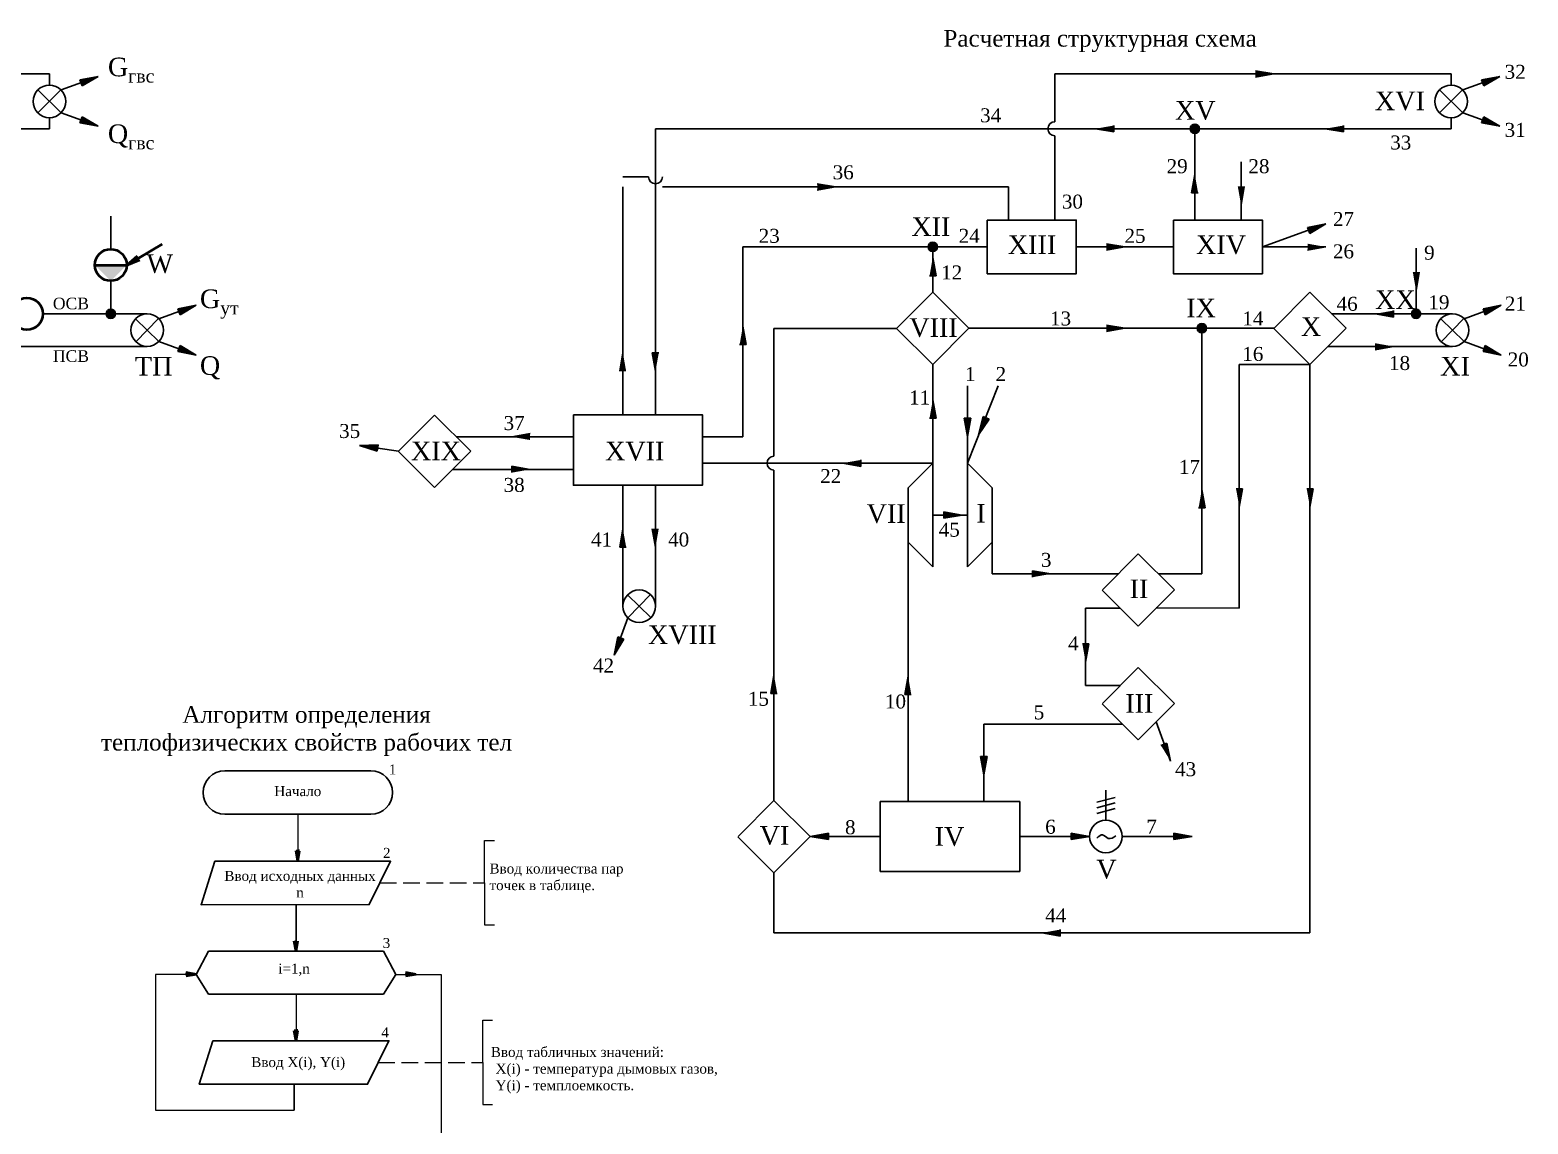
# Model space of a CAD drawing. Extents: x 1596 to 4332, y -1814 to 594.
# Drawn here: x 2576.4 to 3026.7, y 248.2 to 576.9 of the extents above; entities that cross this region are included whole.
import ezdxf

# ---------------------------------------------------------------- set-up
doc = ezdxf.new("R2010")
doc.units = 0
doc.header["$MEASUREMENT"] = 0
doc.linetypes.add('DASHED', pattern=[7, 5, -2, 0])
for name, color, linetype, lineweight in [('1 Схема структурная', 240, 'Continuous', 50), ('block', 7, 'Continuous', 50), ('линии', 7, 'Continuous', 30), ('Оборудование', 7, 'Continuous', 30), ('Позиции', 7, 'Continuous', 25)]:
    doc.layers.add(name, color=color, linetype=linetype, lineweight=lineweight)
doc.styles.add('ГОСТ 2.304', font='isocpeur.ttf', dxfattribs={"height": 5})
doc.styles.add('МОЙСКИЙ', font='timesi.ttf')

msp = doc.modelspace()

# ---------------------------------------------------------------- hatches: boundary and pattern name
at = {"layer": '1 Схема структурная'}
h = msp.add_hatch(color=0, dxfattribs=at)
h.dxf.hatch_style = 1
h.paths.add_polyline_path([(2600.65, 501.52), (2605.45, 506.31), (2595.86, 506.31)])
at = {"layer": 'block'}
h = msp.add_hatch(color=7, dxfattribs=at)
h.dxf.hatch_style = 1
h.paths.add_polyline_path([(2656.35, 330.26), (2656.89, 330.26), (2657.44, 330.26), (2656.89, 327.15)])
h = msp.add_hatch(color=7, dxfattribs=at)
h.dxf.hatch_style = 1
h.paths.add_polyline_path([(2655.81, 303.19), (2656.35, 303.19), (2656.9, 303.19), (2656.35, 300.08)])
h = msp.add_hatch(color=7, dxfattribs=at)
h.dxf.hatch_style = 1
h.paths.add_polyline_path([(2655.81, 303.19), (2656.35, 303.19), (2656.9, 303.19), (2656.35, 300.08)])
h = msp.add_hatch(color=7, dxfattribs=at)
h.dxf.hatch_style = 1
h.paths.add_polyline_path([(2623.24, 293.66), (2623.24, 293.12), (2623.24, 292.57), (2626.34, 293.12)])
h = msp.add_hatch(color=7, dxfattribs=at)
h.dxf.hatch_style = 1
h.paths.add_polyline_path([(2689.24, 293.66), (2689.24, 293.12), (2689.24, 292.57), (2692.35, 293.12)])
h = msp.add_hatch(color=7, dxfattribs=at)
h.dxf.hatch_style = 1
h.paths.add_polyline_path([(2655.81, 276.3), (2656.35, 276.3), (2656.9, 276.3), (2656.35, 273.19)])
at = {"layer": 'линии'}
h = msp.add_hatch(color=256, dxfattribs=at)
h.dxf.hatch_style = 1
h.paths.add_polyline_path([(2596.88, 562.99), (2591.38, 561.94), (2592.08, 560.12)])
h = msp.add_hatch(color=256, dxfattribs=at)
h.dxf.hatch_style = 1
h.paths.add_polyline_path([(2944.79, 564.7), (2944.79, 562.75), (2950.3, 563.73)])
h = msp.add_hatch(color=256, dxfattribs=at)
h.dxf.hatch_style = 1
h.paths.add_polyline_path([(3018.29, 562.99), (3012.79, 561.94), (3013.48, 560.12)])
h = msp.add_hatch(color=256, dxfattribs=at)
h.dxf.hatch_style = 1
h.paths.add_polyline_path([(2592.08, 550.86), (2591.38, 549.04), (2596.88, 547.99)])
h = msp.add_hatch(color=256, dxfattribs=at)
h.dxf.hatch_style = 1
h.paths.add_polyline_path([(3013.48, 550.86), (3012.79, 549.04), (3018.29, 547.99)])
h = msp.add_hatch(color=256, dxfattribs=at)
h.dxf.hatch_style = 1
h.paths.add_polyline_path([(2896.7, 547.26), (2902.22, 546.29), (2902.22, 548.23)])
h = msp.add_hatch(color=256, dxfattribs=at)
h.dxf.hatch_style = 1
h.paths.add_polyline_path([(2925.17, 547.26, 1), (2927.97, 547.26, 1)])
h = msp.add_hatch(color=256, dxfattribs=at)
h.dxf.hatch_style = 1
h.paths.add_polyline_path([(2965.79, 547.26), (2971.3, 546.29), (2971.3, 548.23)])
h = msp.add_hatch(color=256, dxfattribs=at)
h.dxf.hatch_style = 1
h.paths.add_polyline_path([(2926.57, 533.52), (2925.6, 528.01), (2927.54, 528.01)])
h = msp.add_hatch(color=256, dxfattribs=at)
h.dxf.hatch_style = 1
h.paths.add_polyline_path([(2813.04, 530.75), (2813.04, 528.81), (2818.56, 529.78)])
h = msp.add_hatch(color=256, dxfattribs=at)
h.dxf.hatch_style = 1
h.paths.add_polyline_path([(2940.45, 524.44), (2941.43, 529.95), (2939.48, 529.95)])
h = msp.add_hatch(color=256, dxfattribs=at)
h.dxf.hatch_style = 1
h.paths.add_polyline_path([(2965.96, 518.69), (2960.46, 517.63), (2961.15, 515.82)])
h = msp.add_hatch(color=256, dxfattribs=at)
h.dxf.hatch_style = 1
h.paths.add_polyline_path([(2846.38, 511.75, 1), (2849.18, 511.75, 1)])
h = msp.add_hatch(color=256, dxfattribs=at)
h.dxf.hatch_style = 1
h.paths.add_polyline_path([(2900, 512.72), (2900, 510.77), (2905.52, 511.75)])
h = msp.add_hatch(color=256, dxfattribs=at)
h.dxf.hatch_style = 1
h.paths.add_polyline_path([(2965.96, 511.75), (2960.44, 510.77), (2960.44, 512.72)])
h = msp.add_hatch(color=256, dxfattribs=at)
h.dxf.hatch_style = 1
h.paths.add_polyline_path([(2847.78, 508.56), (2848.76, 503.04), (2846.81, 503.04)])
h = msp.add_hatch(color=256, dxfattribs=at)
h.dxf.hatch_style = 1
h.paths.add_polyline_path([(2847.78, 508.56), (2848.76, 503.04), (2846.81, 503.04)])
h = msp.add_hatch(color=256, dxfattribs=at)
h.dxf.hatch_style = 1
h.paths.add_polyline_path([(2993.07, 498.66), (2994.05, 504.17), (2992.1, 504.17)])
h = msp.add_hatch(color=256, dxfattribs=at)
h.dxf.hatch_style = 1
h.paths.add_polyline_path([(2599.25, 491.64, 1), (2602.05, 491.64, 1)])
h = msp.add_hatch(color=256, dxfattribs=at)
h.dxf.hatch_style = 1
h.paths.add_polyline_path([(2626.29, 494.24), (2620.79, 493.19), (2621.48, 491.37)])
h = msp.add_hatch(color=256, dxfattribs=at)
h.dxf.hatch_style = 1
h.paths.add_polyline_path([(2980.75, 491.64), (2986.27, 490.67), (2986.27, 492.61)])
h = msp.add_hatch(color=256, dxfattribs=at)
h.dxf.hatch_style = 1
h.paths.add_polyline_path([(2991.67, 491.64, 1), (2994.47, 491.64, 1)])
h = msp.add_hatch(color=256, dxfattribs=at)
h.dxf.hatch_style = 1
h.paths.add_polyline_path([(3018.71, 494.24), (3013.21, 493.19), (3013.9, 491.37)])
h = msp.add_hatch(color=256, dxfattribs=at)
h.dxf.hatch_style = 1
h.paths.add_polyline_path([(2790.7, 487.94), (2791.67, 482.43), (2789.72, 482.43)])
h = msp.add_hatch(color=256, dxfattribs=at)
h.dxf.hatch_style = 1
h.paths.add_polyline_path([(2790.7, 487.94), (2791.67, 482.43), (2789.72, 482.43)])
h = msp.add_hatch(color=256, dxfattribs=at)
h.dxf.hatch_style = 1
h.paths.add_polyline_path([(2900, 488.27), (2900, 486.32), (2905.52, 487.3)])
h = msp.add_hatch(color=256, dxfattribs=at)
h.dxf.hatch_style = 1
h.paths.add_polyline_path([(2927.3, 487.3, 1), (2930.1, 487.3, 1)])
h = msp.add_hatch(color=256, dxfattribs=at)
h.dxf.hatch_style = 1
h.paths.add_polyline_path([(2621.48, 482.11), (2620.79, 480.29), (2626.29, 479.24)])
h = msp.add_hatch(color=256, dxfattribs=at)
h.dxf.hatch_style = 1
h.paths.add_polyline_path([(2986.27, 481.84), (2980.75, 480.87), (2980.75, 482.81)])
h = msp.add_hatch(color=256, dxfattribs=at)
h.dxf.hatch_style = 1
h.paths.add_polyline_path([(3013.9, 482.11), (3013.21, 480.29), (3018.71, 479.24)])
h = msp.add_hatch(color=256, dxfattribs=at)
h.dxf.hatch_style = 1
h.paths.add_polyline_path([(2754.63, 479.9), (2753.66, 474.39), (2755.6, 474.39)])
h = msp.add_hatch(color=256, dxfattribs=at)
h.dxf.hatch_style = 1
h.paths.add_polyline_path([(2764.43, 474.39), (2763.46, 479.9), (2765.4, 479.9)])
h = msp.add_hatch(color=256, dxfattribs=at)
h.dxf.hatch_style = 1
h.paths.add_polyline_path([(2847.78, 465.76), (2848.76, 460.24), (2846.81, 460.24)])
h = msp.add_hatch(color=256, dxfattribs=at)
h.dxf.hatch_style = 1
h.paths.add_polyline_path([(2847.78, 465.76), (2848.76, 460.24), (2846.81, 460.24)])
h = msp.add_hatch(color=256, dxfattribs=at)
h.dxf.hatch_style = 1
h.paths.add_polyline_path([(2858.23, 454.73), (2859.2, 460.24), (2857.26, 460.24)])
h = msp.add_hatch(color=256, dxfattribs=at)
h.dxf.hatch_style = 1
h.paths.add_polyline_path([(2858.23, 454.73), (2859.2, 460.24), (2857.26, 460.24)])
h = msp.add_hatch(color=256, dxfattribs=at)
h.dxf.hatch_style = 1
h.paths.add_polyline_path([(2861.56, 455.31), (2864.7, 459.95), (2862.93, 460.74)])
h = msp.add_hatch(color=256, dxfattribs=at)
h.dxf.hatch_style = 1
h.paths.add_polyline_path([(2861.56, 455.31), (2864.7, 459.95), (2862.93, 460.74)])
h = msp.add_hatch(color=256, dxfattribs=at)
h.dxf.hatch_style = 1
h.paths.add_polyline_path([(2721.2, 454.68), (2726.72, 455.65), (2726.72, 453.71)])
h = msp.add_hatch(color=256, dxfattribs=at)
h.dxf.hatch_style = 1
h.paths.add_polyline_path([(2675.44, 452.04), (2680.78, 450.37), (2681.03, 452.3)])
h = msp.add_hatch(color=256, dxfattribs=at)
h.dxf.hatch_style = 1
h.paths.add_polyline_path([(2820.62, 446.76), (2826.14, 445.79), (2826.14, 447.73)])
h = msp.add_hatch(color=256, dxfattribs=at)
h.dxf.hatch_style = 1
h.paths.add_polyline_path([(2726.72, 444.88), (2721.2, 445.85), (2721.2, 443.91)])
h = msp.add_hatch(color=256, dxfattribs=at)
h.dxf.hatch_style = 1
h.paths.add_polyline_path([(2928.67, 438.83), (2929.64, 433.31), (2927.69, 433.31)])
h = msp.add_hatch(color=256, dxfattribs=at)
h.dxf.hatch_style = 1
h.paths.add_polyline_path([(2939.94, 433.52), (2940.91, 439.04), (2938.97, 439.04)])
h = msp.add_hatch(color=256, dxfattribs=at)
h.dxf.hatch_style = 1
h.paths.add_polyline_path([(2961.18, 433.52), (2962.16, 439.04), (2960.21, 439.04)])
h = msp.add_hatch(color=256, dxfattribs=at)
h.dxf.hatch_style = 1
h.paths.add_polyline_path([(2851.12, 432.15), (2851.12, 430.2), (2856.63, 431.17)])
h = msp.add_hatch(color=256, dxfattribs=at)
h.dxf.hatch_style = 1
h.paths.add_polyline_path([(2754.63, 427.05), (2753.66, 421.54), (2755.6, 421.54)])
h = msp.add_hatch(color=256, dxfattribs=at)
h.dxf.hatch_style = 1
h.paths.add_polyline_path([(2764.43, 421.54), (2763.46, 427.05), (2765.4, 427.05)])
h = msp.add_hatch(color=256, dxfattribs=at)
h.dxf.hatch_style = 1
h.paths.add_polyline_path([(2883.31, 413.47), (2877.79, 414.44), (2877.79, 412.5)])
h = msp.add_hatch(color=256, dxfattribs=at)
h.dxf.hatch_style = 1
h.paths.add_polyline_path([(2754.9, 393.9), (2753.08, 394.59), (2752.03, 389.09)])
h = msp.add_hatch(color=256, dxfattribs=at)
h.dxf.hatch_style = 1
h.paths.add_polyline_path([(2893.74, 386.93), (2894.71, 392.44), (2892.76, 392.44)])
h = msp.add_hatch(color=256, dxfattribs=at)
h.dxf.hatch_style = 1
h.paths.add_polyline_path([(2800.05, 383.06), (2799.08, 377.55), (2801.02, 377.55)])
h = msp.add_hatch(color=256, dxfattribs=at)
h.dxf.hatch_style = 1
h.paths.add_polyline_path([(2840.36, 382.73), (2839.38, 377.22), (2841.33, 377.22)])
h = msp.add_hatch(color=256, dxfattribs=at)
h.dxf.hatch_style = 1
h.paths.add_polyline_path([(2919.3, 357.16), (2918.2, 362.65), (2916.38, 361.94)])
h = msp.add_hatch(color=256, dxfattribs=at)
h.dxf.hatch_style = 1
h.paths.add_polyline_path([(2863.12, 353.06), (2864.1, 358.57), (2862.15, 358.57)])
h = msp.add_hatch(color=256, dxfattribs=at)
h.dxf.hatch_style = 1
h.paths.add_polyline_path([(2810.92, 334.59), (2816.44, 333.62), (2816.44, 335.56)])
h = msp.add_hatch(color=256, dxfattribs=at)
h.dxf.hatch_style = 1
h.paths.add_polyline_path([(2889.41, 335.56), (2889.41, 333.62), (2894.92, 334.59)])
h = msp.add_hatch(color=256, dxfattribs=at)
h.dxf.hatch_style = 1
h.paths.add_polyline_path([(2920.21, 335.56), (2920.21, 333.62), (2925.72, 334.59)])
h = msp.add_hatch(color=256, dxfattribs=at)
h.dxf.hatch_style = 1
h.paths.add_polyline_path([(2880.62, 305.62), (2886.13, 304.65), (2886.13, 306.59)])

# ---------------------------------------------------------------- linework, layer by layer
for p, q in [((2656.89, 341.15), (2656.89, 327.15)), ((2713.02, 320.66), (2713.02, 333.34)), ((2713.02, 333.34), (2715.98, 333.34)), ((2713.02, 320.66), (2713.02, 307.98)), ((2656.35, 314.08), (2656.35, 302.48)), ((2656.35, 300.08), (2656.35, 314.08)), ((2656.35, 314.08), (2656.35, 302.48)), ((2713.02, 307.98), (2715.98, 307.98)), ((2626.34, 293.12), (2614.12, 293.12)), ((2614.12, 293.12), (2614.12, 252.36)), ((2622.27, 293.12), (2622.27, 293.12)), ((2686.36, 293.12), (2699.98, 293.12)), ((2699.98, 293.12), (2699.98, 240.87)), ((2656.35, 287.19), (2656.35, 273.02)), ((2656.35, 287.19), (2656.35, 273.19)), ((2712.48, 266.7), (2712.48, 279.38)), ((2712.48, 279.38), (2715.44, 279.38)), ((2712.48, 266.7), (2712.48, 254.02)), ((2655.81, 260.13), (2655.81, 252.36)), ((2655.81, 252.36), (2655.81, 260.13)), ((2655.81, 260.13), (2655.81, 252.36)), ((2614.12, 252.36), (2655.81, 252.36)), ((2712.48, 254.02), (2715.44, 254.02))]:
    msp.add_line(p, q)
at = {"linetype": 'DASHED'}
for p, q in [((2681.61, 320.66), (2713.02, 320.66)), ((2681.07, 266.7), (2712.48, 266.7))]:
    msp.add_line(p, q, dxfattribs=at)
at = {"layer": '1 Схема структурная', "color": 0}
for p, q in [((2605.45, 506.31), (2616.09, 512.57)), ((2605.45, 506.31), (2608.73, 509.03)), ((2595.86, 506.31), (2605.45, 506.31)), ((2605.45, 506.31), (2609.43, 507.82))]:
    msp.add_line(p, q, dxfattribs=at)
for centre in [(2600.65, 506.31), (2575.43, 491.64)]:
    msp.add_circle(centre, 4.79, dxfattribs=at)
at = {"layer": 'block', "color": 7}
for p, q in [((2656.89, 327.15), (2656.35, 330.26)), ((2656.35, 330.26), (2656.89, 330.26)), ((2656.89, 327.15), (2657.44, 330.26)), ((2657.44, 330.26), (2656.89, 330.26)), ((2656.35, 300.08), (2655.81, 303.19)), ((2656.35, 300.08), (2655.81, 303.19)), ((2656.35, 300.08), (2656.9, 303.19)), ((2656.35, 300.08), (2656.9, 303.19)), ((2626.34, 293.12), (2623.24, 293.66)), ((2626.34, 293.12), (2623.24, 292.57)), ((2692.35, 293.12), (2689.24, 293.66)), ((2692.35, 293.12), (2689.24, 292.57)), ((2656.35, 273.19), (2655.81, 276.3)), ((2655.81, 276.3), (2656.35, 276.3)), ((2656.35, 273.19), (2656.9, 276.3)), ((2656.9, 276.3), (2656.35, 276.3))]:
    msp.add_line(p, q, dxfattribs=at)
at = {"layer": 'линии'}
for p, q in [((2463.07, 563.73), (2582.2, 563.73)), ((2582.2, 560.39), (2582.2, 563.73)), ((2585.7, 558.92), (2596.88, 562.99)), ((2591.38, 561.94), (2596.88, 562.99)), ((2592.08, 560.12), (2596.88, 562.99)), ((2884.47, 549.36), (2884.47, 563.73)), ((2884.47, 563.73), (3003.61, 563.73)), ((2944.79, 564.7), (2950.3, 563.73)), ((2944.79, 562.75), (2950.3, 563.73)), ((3003.61, 560.39), (3003.61, 563.73)), ((3007.1, 558.92), (3018.29, 562.99)), ((3012.79, 561.94), (3018.29, 562.99)), ((3013.48, 560.12), (3018.29, 562.99)), ((2592.08, 560.12), (2591.38, 561.94)), ((3013.48, 560.12), (3012.79, 561.94)), ((2582.2, 547.26), (2582.2, 550.59)), ((2585.7, 552.06), (2596.88, 547.99)), ((2592.08, 550.86), (2591.38, 549.04)), ((2592.08, 550.86), (2596.88, 547.99)), ((3003.61, 547.26), (3003.61, 550.59)), ((3007.1, 552.06), (3018.29, 547.99)), ((3013.48, 550.86), (3012.79, 549.04)), ((3013.48, 550.86), (3018.29, 547.99)), ((2543.46, 547.26), (2582.2, 547.26)), ((2591.38, 549.04), (2596.88, 547.99)), ((2764.43, 461.33), (2764.43, 547.26)), ((2926.57, 547.26), (2764.43, 547.26)), ((2884.47, 545.16), (2884.47, 519.79)), ((2902.22, 546.29), (2896.7, 547.26)), ((2902.22, 548.23), (2902.22, 546.29)), ((2926.57, 547.26), (2926.57, 519.79)), ((2927.97, 547.26), (3003.61, 547.26)), ((2971.3, 546.29), (2965.79, 547.26)), ((2971.3, 548.23), (2971.3, 546.29)), ((3012.79, 549.04), (3018.29, 547.99)), ((2940.45, 537.31), (2940.45, 519.79)), ((2762.33, 532.82), (2754.63, 532.82)), ((2925.6, 528.01), (2926.57, 533.52)), ((2754.63, 461.33), (2754.63, 529.78)), ((2766.53, 529.78), (2870.58, 529.78)), ((2813.04, 530.75), (2818.56, 529.78)), ((2813.04, 528.81), (2818.56, 529.78)), ((2870.58, 529.78), (2870.58, 519.79)), ((2927.54, 528.01), (2925.6, 528.01)), ((2941.43, 529.95), (2940.45, 524.44)), ((2600.65, 511.11), (2600.65, 520.99)), ((2946.88, 511.75), (2965.96, 518.69)), ((2960.46, 517.63), (2965.96, 518.69)), ((2961.15, 515.82), (2965.96, 518.69)), ((2961.15, 515.82), (2960.46, 517.63)), ((2790.7, 454.68), (2790.7, 511.75)), ((2790.7, 511.75), (2864.15, 511.75)), ((2847.78, 511.75), (2847.78, 498.12)), ((2890.9, 511.75), (2920.14, 511.75)), ((2900, 512.72), (2905.52, 511.75)), ((2900, 510.77), (2905.52, 511.75)), ((2946.88, 511.75), (2965.96, 511.75)), ((2960.44, 510.77), (2965.96, 511.75)), ((2993.07, 491.64), (2993.07, 511.4)), ((2848.76, 503.04), (2847.78, 508.56)), ((2848.76, 503.04), (2847.78, 508.56)), ((2600.65, 491.64), (2600.65, 501.52)), ((2846.81, 503.04), (2848.76, 503.04)), ((2846.81, 503.04), (2848.76, 503.04)), ((2994.05, 504.17), (2993.07, 498.66)), ((2847.78, 498.12), (2858.66, 487.3)), ((2961.18, 498.12), (2972.06, 487.3)), ((2580.22, 491.64), (2611.61, 491.64)), ((2615.11, 490.17), (2626.29, 494.24)), ((2620.79, 493.19), (2626.29, 494.24)), ((2621.48, 491.37), (2620.79, 493.19)), ((2621.48, 491.37), (2626.29, 494.24)), ((2967.7, 491.64), (3004.03, 491.64)), ((2986.27, 490.67), (2980.75, 491.64)), ((2986.27, 492.61), (2986.27, 490.67)), ((3007.53, 490.17), (3018.71, 494.24)), ((3013.21, 493.19), (3018.71, 494.24)), ((3013.9, 491.37), (3013.21, 493.19)), ((3013.9, 491.37), (3018.71, 494.24)), ((2791.67, 482.43), (2790.7, 487.94)), ((2791.67, 482.43), (2790.7, 487.94)), ((2836.91, 487.21), (2800.05, 487.21)), ((2800.05, 448.86), (2800.05, 487.21)), ((2847.78, 476.38), (2836.91, 487.21)), ((2858.66, 487.3), (2847.78, 476.38)), ((2950.4, 487.3), (2858.66, 487.3)), ((2900, 488.27), (2905.52, 487.3)), ((2900, 486.32), (2905.52, 487.3)), ((2928.7, 413.47), (2928.7, 487.3)), ((2961.18, 476.38), (2950.31, 487.21)), ((2972.06, 487.3), (2961.18, 476.38)), ((2615.11, 483.31), (2626.29, 479.24)), ((2621.48, 482.11), (2620.79, 480.29)), ((2621.48, 482.11), (2626.29, 479.24)), ((2789.72, 482.43), (2791.67, 482.43)), ((2789.72, 482.43), (2791.67, 482.43)), ((3007.53, 483.31), (3018.71, 479.24)), ((3013.9, 482.11), (3013.21, 480.29)), ((3013.9, 482.11), (3018.71, 479.24)), ((2545.22, 481.84), (2611.61, 481.84)), ((2620.79, 480.29), (2626.29, 479.24)), ((2753.66, 474.39), (2754.63, 479.9)), ((2763.46, 479.9), (2764.43, 474.39)), ((2765.4, 479.9), (2763.46, 479.9)), ((2966.62, 481.84), (3004.03, 481.84)), ((2980.75, 480.87), (2986.27, 481.84)), ((3013.21, 480.29), (3018.71, 479.24)), ((2847.78, 476.38), (2847.78, 446.76)), ((2939.94, 403.22), (2939.94, 476.38)), ((2939.94, 476.38), (2961.18, 476.38)), ((2961.18, 305.62), (2961.18, 476.38)), ((2858.23, 470.03), (2858.23, 446.76)), ((2867.48, 470.03), (2858.23, 446.76)), ((2848.76, 460.24), (2847.78, 465.76)), ((2848.76, 460.24), (2847.78, 465.76)), ((2698, 461.17), (2708.87, 450.34)), ((2846.81, 460.24), (2848.76, 460.24)), ((2846.81, 460.24), (2848.76, 460.24)), ((2857.26, 460.24), (2858.23, 454.73)), ((2857.26, 460.24), (2859.2, 460.24)), ((2857.26, 460.24), (2858.23, 454.73)), ((2857.26, 460.24), (2859.2, 460.24)), ((2859.2, 460.24), (2858.23, 454.73)), ((2859.2, 460.24), (2858.23, 454.73)), ((2862.93, 460.74), (2861.56, 455.31)), ((2862.93, 460.74), (2861.56, 455.31)), ((2864.7, 459.95), (2861.56, 455.31)), ((2864.7, 459.95), (2861.56, 455.31)), ((2862.93, 460.74), (2864.7, 459.95)), ((2862.93, 460.74), (2864.7, 459.95)), ((2726.72, 455.65), (2721.2, 454.68)), ((2681.03, 452.3), (2675.44, 452.04)), ((2687.21, 450.34), (2675.44, 452.04)), ((2680.78, 450.37), (2675.44, 452.04)), ((2681.03, 452.3), (2680.78, 450.37)), ((2739.77, 454.68), (2704.51, 454.68)), ((2790.7, 454.68), (2778.54, 454.68)), ((2698, 439.42), (2687.13, 450.25)), ((2708.87, 450.34), (2698, 439.42)), ((2847.78, 446.76), (2778.54, 446.76)), ((2826.14, 445.79), (2820.62, 446.76)), ((2826.14, 447.73), (2826.14, 445.79)), ((2840.36, 439.33), (2847.78, 446.76)), ((2847.78, 446.76), (2847.78, 415.59)), ((2865.66, 439.33), (2858.23, 446.76)), ((2858.23, 446.76), (2858.23, 415.59)), ((2739.77, 444.88), (2703.44, 444.88)), ((2721.2, 445.85), (2726.72, 444.88)), ((2721.2, 443.91), (2721.2, 445.85)), ((2800.05, 345.42), (2800.05, 444.66)), ((2754.63, 440.11), (2754.63, 403.77)), ((2764.43, 440.11), (2764.43, 403.77)), ((2840.36, 423.02), (2840.36, 439.33)), ((2865.66, 423.02), (2865.66, 439.33)), ((2929.64, 433.31), (2928.67, 438.83)), ((2938.97, 439.04), (2940.91, 439.04)), ((2940.91, 439.04), (2939.94, 433.52)), ((2960.21, 439.04), (2962.16, 439.04)), ((2962.16, 439.04), (2961.18, 433.52)), ((2927.69, 433.31), (2929.64, 433.31)), ((2858.28, 431.17), (2847.78, 431.17)), ((2851.12, 432.15), (2856.63, 431.17)), ((2851.12, 432.15), (2851.12, 430.2)), ((2851.12, 430.2), (2856.63, 431.17)), ((2753.66, 421.54), (2754.63, 427.05)), ((2763.46, 427.05), (2764.43, 421.54)), ((2755.6, 421.54), (2753.66, 421.54)), ((2840.36, 413.47), (2840.36, 423.02)), ((2840.36, 423.02), (2847.78, 415.59)), ((2865.66, 423.02), (2858.23, 415.59)), ((2865.66, 413.47), (2865.66, 423.02)), ((2909.55, 419.55), (2920.42, 408.72)), ((2877.79, 414.44), (2883.31, 413.47)), ((2877.79, 412.5), (2877.79, 414.44)), ((2840.36, 345.09), (2840.36, 413.47)), ((2903.49, 413.47), (2865.66, 413.47)), ((2915.61, 413.47), (2928.7, 413.47)), ((2909.55, 397.81), (2898.68, 408.64)), ((2920.42, 408.72), (2909.55, 397.81)), ((2893.74, 403.22), (2893.74, 379.95)), ((2904.16, 403.22), (2893.74, 403.22)), ((2914.98, 403.26), (2939.94, 403.22)), ((2756.1, 400.28), (2752.03, 389.09)), ((2753.08, 394.59), (2752.03, 389.09)), ((2754.9, 393.9), (2752.03, 389.09)), ((2754.9, 393.9), (2753.08, 394.59)), ((2892.76, 392.44), (2894.71, 392.44)), ((2894.71, 392.44), (2893.74, 386.93)), ((2799.08, 377.55), (2800.05, 383.06)), ((2909.55, 385.36), (2920.42, 374.53)), ((2839.38, 377.22), (2840.36, 382.73)), ((2904.15, 379.95), (2893.74, 379.95)), ((2801.02, 377.55), (2799.08, 377.55)), ((2841.33, 377.22), (2839.38, 377.22)), ((2909.55, 363.62), (2898.68, 374.45)), ((2920.42, 374.53), (2909.55, 363.62)), ((2863.12, 368.36), (2863.12, 345.09)), ((2904.8, 368.36), (2863.12, 368.36)), ((2914.98, 369.07), (2919.3, 357.16)), ((2916.38, 361.94), (2918.2, 362.65)), ((2918.2, 362.65), (2919.3, 357.16)), ((2862.15, 358.57), (2863.12, 353.06)), ((2862.15, 358.57), (2864.1, 358.57)), ((2864.1, 358.57), (2863.12, 353.06)), ((2899.82, 339.49), (2899.82, 348.46)), ((2800.05, 345.42), (2810.92, 334.59)), ((2897.08, 344.85), (2902.57, 346.32)), ((2897.08, 343.23), (2902.57, 344.7)), ((2897.08, 341.53), (2902.57, 343)), ((2800.05, 323.67), (2789.18, 334.5)), ((2810.92, 334.59), (2800.05, 323.67)), ((2816.44, 335.56), (2810.92, 334.59)), ((2810.92, 334.59), (2831.92, 334.59)), ((2816.44, 333.62), (2810.92, 334.59)), ((2816.44, 335.56), (2816.44, 333.62)), ((2894.92, 334.59), (2873.92, 334.59)), ((2889.41, 335.56), (2894.92, 334.59)), ((2889.41, 335.56), (2889.41, 333.62)), ((2889.41, 333.62), (2894.92, 334.59)), ((2925.72, 334.59), (2904.72, 334.59)), ((2920.21, 335.56), (2925.72, 334.59)), ((2920.21, 335.56), (2920.21, 333.62)), ((2920.21, 333.62), (2925.72, 334.59)), ((2800.05, 323.67), (2800.05, 305.62)), ((2886.13, 306.59), (2886.13, 304.65)), ((2800.05, 305.62), (2961.18, 305.62)), ((2886.13, 304.65), (2880.62, 305.62)), ((2630.05, 300.08), (2626.34, 293.12)), ((2630.05, 300.08), (2656.35, 300.08)), ((2656.35, 300.08), (2682.65, 300.08)), ((2682.65, 300.08), (2686.36, 293.12)), ((2626.34, 293.12), (2630.05, 287.19)), ((2686.36, 293.12), (2682.65, 287.19)), ((2682.65, 287.19), (2630.05, 287.19))]:
    msp.add_line(p, q, dxfattribs=at)
for points in [[(2864.15, 519.79), (2890.9, 519.79), (2890.9, 503.71), (2864.15, 503.71)], [(2920.14, 519.79), (2946.88, 519.79), (2946.88, 503.71), (2920.14, 503.71)], [(2739.77, 461.33), (2778.54, 461.33), (2778.54, 440.11), (2739.77, 440.11)], [(2631.9, 327.15), (2684.8, 327.15), (2678.39, 314.09), (2627.81, 314.08)], [(2631.36, 273.19), (2684.26, 273.19), (2677.85, 260.13), (2627.27, 260.12)]]:
    msp.add_lwpolyline(points, close=True, dxfattribs=at)
msp.add_lwpolyline([(2634.93, 354.31), (2678.86, 354.31, -1), (2678.86, 341.25), (2634.93, 341.25, -1)], format="xyb", close=True, dxfattribs=at)
for centre in [(2926.57, 547.26), (2847.78, 511.75), (2600.65, 491.64), (2993.07, 491.64), (2928.7, 487.3)]:
    msp.add_circle(centre, 1.4, dxfattribs=at)
for centre, start, end in [((2884.47, 547.26), 90, 270), ((2764.43, 532.82), 180, 0), ((2800.05, 446.76), 90, 270)]:
    msp.add_arc(centre, 2.1, start, end, dxfattribs=at)
msp.add_spline([(2897.09, 334.08), (2898.83, 335.07), (2900.55, 333.99), (2902.84, 334.8)], degree=3, dxfattribs=at)
at = {"layer": 'Оборудование'}
for p, q in [((2585.7, 552.06), (2578.71, 558.92)), ((2585.64, 558.99), (2578.77, 552)), ((3007.1, 552.06), (3000.11, 558.92)), ((3007.04, 558.99), (3000.17, 552)), ((2837, 487.3), (2847.78, 498.12)), ((2950.4, 487.3), (2961.18, 498.12)), ((2615.11, 483.31), (2608.11, 490.17)), ((2615.04, 490.23), (2608.18, 483.24)), ((3007.53, 483.31), (3000.53, 490.17)), ((3007.46, 490.23), (3000.6, 483.24)), ((2687.21, 450.34), (2698, 461.17)), ((2898.76, 408.72), (2909.55, 419.55)), ((2763.03, 400.34), (2756.03, 407.21)), ((2756.1, 400.28), (2762.96, 407.27)), ((2898.76, 374.53), (2909.55, 385.36)), ((2789.26, 334.59), (2800.05, 345.42)), ((2873.92, 345.09), (2831.92, 345.09)), ((2831.92, 345.09), (2831.92, 324.09)), ((2873.92, 345.09), (2866.92, 345.09)), ((2873.92, 324.09), (2873.92, 345.09)), ((2831.92, 324.09), (2873.92, 324.09))]:
    msp.add_line(p, q, dxfattribs=at)
for centre in [(2582.2, 555.49), (3003.61, 555.49), (2611.61, 486.74), (3004.03, 486.74), (2759.53, 403.77), (2899.82, 334.59)]:
    msp.add_circle(centre, 4.9, dxfattribs=at)

# ---------------------------------------------------------------- texts
at = {"color": 7, "char_height": 5, "attachment_point": 1, "style": 'МОЙСКИЙ'}
for s, insert, width in [('{\\fTimes New Roman|b0|i0|c204|p18;Расчетная структурная схема}', (2850.98, 576.94), 94.1277), ('\\pxqc,t28;{\\fTimes New Roman|b0|i0|c204|p18;Алгоритм определения \\Pтеплофизических свойств рабочих тел}', (2559.87, 373.74), 199.2938)]:
    msp.add_mtext(s, dxfattribs=dict(at, insert=insert, width=width))
at = {"layer": 'линии', "attachment_point": 1}
for s, heights, insert, char_height in [('\\A1;{\\fTimes New Roman|b0|i0|c0|p23;G\\fTimes New Roman|b0|i0|c204|p23;\\H0.7x;\\S^ гвс;}', [0], (2599.8, 568.63), 5.6), ('{\\fTimes New Roman|b0|i0|c204|p23;32}', [0], (3019.7, 566.47), 4.2), ('{\\fTimes New Roman|b0|i0|c204|p23; \\fTimes New Roman|b0|i0|c0|p23;XV}', [0], (2918.47, 555.58), 5.6), ('{\\fTimes New Roman|b0|i0|c204|p23; \\fTimes New Roman|b0|i0|c0|p23;XVI}', [0], (2978.58, 558.44), 5.6), ('{\\fTimes New Roman|b0|i0|c204|p23;34}', [0], (2862.01, 553.41), 4.2), ('\\A1;{\\fTimes New Roman|b0|i0|c0|p23;Q\\fTimes New Roman|b0|i0|c204|p23;\\H0.7x;\\S^ гвс;}', [0], (2599.8, 548.56), 5.6), ('{\\fTimes New Roman|b0|i0|c204|p23;33}', [0], (2985.3, 545.23), 4.2), ('{\\fTimes New Roman|b0|i0|c204|p23;31}', [0], (3019.7, 549.02), 4.2), ('{\\fTimes New Roman|b0|i0|c204|p23;36}', [0], (2817.69, 536.27), 4.2), ('{\\fTimes New Roman|b0|i0|c204|p23;29}', [0], (2918.08, 538.11), 4.2), ('{\\fTimes New Roman|b0|i0|c204|p23;28}', [0], (2942.67, 538.11), 4.2), ('{\\fTimes New Roman|b0|i0|c204|p23;30}', [0], (2886.59, 527.46), 4.2), ('{\\fTimes New Roman|b0|i0|c204|p23; \\fTimes New Roman|b0|i0|c0|p23;XII}', [0], (2839.24, 520.64), 5.6), ('{\\fTimes New Roman|b0|i0|c204|p23;27}', [0], (2968.08, 522.23), 4.2), ('{\\fTimes New Roman|b0|i0|c204|p23;23}', [0], (2795.44, 517.18), 4.2), ('{\\fTimes New Roman|b0|i0|c204|p23;24}', [0], (2855.58, 517.18), 4.2), ('{\\fTimes New Roman|b0|i0|c204|p23; \\fTimes New Roman|b0|i0|c0|p23;XIII}', [0], (2868.22, 515.21), 5.6), ('{\\fTimes New Roman|b0|i0|c204|p23;25}', [0], (2905.41, 517.18), 4.2), ('{\\fTimes New Roman|b0|i0|c204|p23; \\fTimes New Roman|b0|i0|c0|p23;XIV}', [0], (2924.81, 515.21), 5.6), ('{\\fTimes New Roman|b0|i0|c0|p23;W}', [0], (2611.42, 509.51), 5.6), ('{\\fTimes New Roman|b0|i0|c204|p23;26}', [0], (2968.08, 512.51), 4.2), ('{\\fTimes New Roman|b0|i0|c204|p23;9}', [0], (2995.5, 512.12), 4.2), ('{\\fTimes New Roman|b0|i0|c204|p23;12}', [0], (2850.3, 506.17), 4.2), ('{\\fTimes New Roman|b0|i0|c204|p23;ОСВ}', [0], (2583.25, 496.5), 3.5), ('\\A1;{\\fTimes New Roman|b0|i0|c0|p23;G\\fTimes New Roman|b0|i0|c204|p23;\\H0.7x;\\S^ ут;}', [0], (2627.46, 498.96), 5.6), ('{\\fTimes New Roman|b0|i0|c0|p23;IX}', [0], (2923.99, 496.19), 5.6), ('{\\fTimes New Roman|b0|i0|c204|p23;46}', [0], (2969.18, 496.76), 4.2), ('{\\fTimes New Roman|b0|i0|c204|p23; \\fTimes New Roman|b0|i0|c0|p23;XX}', [0], (2978.63, 498.68), 5.6), ('{\\fTimes New Roman|b0|i0|c204|p23;19}', [0], (2996.77, 497.21), 4.2), ('{\\fTimes New Roman|b0|i0|c204|p23;21}', [0], (3019.75, 496.82), 4.2), ('{\\fTimes New Roman|b0|i0|c204|p23;13}', [0], (2883.03, 492.34), 4.2), ('{\\fTimes New Roman|b0|i0|c204|p23;14}', [0], (2940.83, 492.34), 4.2), ('{\\fTimes New Roman|b0|i0|c0|p23;VIII}', [0], (2840.75, 490.32), 5.6), ('{\\fTimes New Roman|b0|i0|c204|p23; \\fTimes New Roman|b0|i0|c0|p23;X}', [0], (2956.34, 490.59), 5.6), ('{\\fTimes New Roman|b0|i0|c204|p23;ПСВ}', [0], (2583.25, 480.7), 3.5), ('{\\fTimes New Roman|b0|i0|c204|p23; ТП}', [5.6], (2605.79, 478.7), 5.6), ('{\\fTimes New Roman|b0|i0|c0|p23;Q}', [0], (2627.46, 478.89), 5.6), ('{\\fTimes New Roman|b0|i0|c204|p23;16}', [0], (2940.83, 481.69), 4.2), ('{\\fTimes New Roman|b0|i0|c204|p23;18}', [0], (2984.94, 478.96), 4.2), ('{\\fTimes New Roman|b0|i0|c204|p23; \\fTimes New Roman|b0|i0|c0|p23;XI}', [0], (2998.22, 478.7), 5.6), ('{\\fTimes New Roman|b0|i0|c204|p23;20}', [0], (3020.64, 480.02), 4.2), ('{\\fTimes New Roman|b0|i0|c204|p23;1}', [0], (2857.48, 475.65), 4.2), ('{\\fTimes New Roman|b0|i0|c204|p23;2}', [0], (2866.66, 475.65), 4.2), ('{\\fTimes New Roman|b0|i0|c204|p23;11}', [0], (2840.65, 468.59), 4.2), ('{\\fTimes New Roman|b0|i0|c204|p23;37}', [0], (2718.75, 460.91), 4.2), ('{\\fTimes New Roman|b0|i0|c204|p23;35}', [0], (2669.3, 458.53), 4.2), ('{\\fTimes New Roman|b0|i0|c204|p23; \\fTimes New Roman|b0|i0|c0|p23;XIX}', [0], (2688.79, 453.24), 5.6), ('{\\fTimes New Roman|b0|i0|c204|p23; \\fTimes New Roman|b0|i0|c0|p23;XVII}', [0], (2747.16, 453.19), 5.6), ('{\\fTimes New Roman|b0|i0|c204|p23;17}', [0], (2921.78, 447.74), 4.2), ('{\\fTimes New Roman|b0|i0|c204|p23;38}', [0], (2718.75, 442.33), 4.2), ('{\\fTimes New Roman|b0|i0|c204|p23;22}', [0], (2813.92, 444.98), 4.2), ('{\\fTimes New Roman|b0|i0|c0|p23;VII}', [0], (2827.88, 434.43), 5.6), ('{\\fTimes New Roman|b0|i0|c0|p23;I}', [0], (2860.91, 434.5), 5.6), ('{\\fTimes New Roman|b0|i0|c204|p23;45}', [0], (2849.56, 428.87), 4.2), ('{\\fTimes New Roman|b0|i0|c204|p23;41}', [0], (2745.03, 425.91), 4.2), ('{\\fTimes New Roman|b0|i0|c204|p23;40}', [0], (2768.22, 425.91), 4.2), ('{\\fTimes New Roman|b0|i0|c0|p23;3}', [0], (2880.3, 419.81), 4.2), ('{\\fTimes New Roman|b0|i0|c0|p23;II}', [0], (2906.94, 411.8), 5.6), ('{\\fTimes New Roman|b0|i0|c204|p23; \\fTimes New Roman|b0|i0|c0|p23;XVIII}', [0], (2760.04, 398), 5.6), ('{\\fTimes New Roman|b0|i0|c204|p23;4}', [0], (2888.45, 394.7), 4.2), ('{\\fTimes New Roman|b0|i0|c204|p23;42}', [0], (2745.62, 388.04), 4.2), ('{\\fTimes New Roman|b0|i0|c204|p23;15}', [0], (2792.2, 378.06), 4.2), ('{\\fTimes New Roman|b0|i0|c204|p23;10}', [0], (2833.4, 377.24), 4.2), ('{\\fTimes New Roman|b0|i0|c204|p23;5}', [0], (2878.13, 373.98), 4.2), ('{\\fTimes New Roman|b0|i0|c0|p23;III}', [0], (2905.62, 377.35), 5.6), ('{\\fTimes New Roman|b0|i0|c204|p23;43}', [0], (2920.62, 356.9), 4.2), ('{\\fTimes New Roman|b0|i0|c204|p23;8}', [0], (2821.4, 339.45), 4.2), ('{\\fTimes New Roman|b0|i0|c204|p23;6}', [0], (2881.57, 339.61), 4.2), ('{\\fTimes New Roman|b0|i0|c204|p23;7}', [0], (2911.99, 339.61), 4.2), ('{\\fTimes New Roman|b0|i0|c0|p23;VI}', [0], (2795.73, 337.7), 5.6), ('{\\fTimes New Roman|b0|i0|c0|p23;IV}', [0], (2848.38, 337.39), 5.6), ('{\\fTimes New Roman|b0|i0|c0|p23;V}', [0], (2896.96, 327.57), 5.6), ('{\\fTimes New Roman|b0|i0|c204|p23;44}', [0], (2881.57, 312.93), 4.2)]:
    msp.add_mtext_dynamic_manual_height_columns(s, width=32.2158, gutter_width=32.59, heights=heights, dxfattribs=dict(at, insert=insert, char_height=char_height))
at = {"layer": 'Позиции', "char_height": 3, "attachment_point": 5, "style": 'ГОСТ 2.304'}
for s, width, insert in [('{\\fTimes New Roman|b0|i0|c204|p18;1}', 20.9174, (2685.39, 354.71)), ('{\\fTimes New Roman|b0|i0|c204|p18;Начало}', 20.9174, (2656.89, 348.18)), ('{\\fTimes New Roman|b0|i0|c204|p18;2}', 20.9174, (2683.64, 329.65)), ('\\pxql;{\\fTimes New Roman|b0|i0|c204|p18;Ввод количества пар точек в таблице.}', 51.0624, (2740.06, 322)), ('{\\fTimes New Roman|b0|i0|c204|p18;Ввод исходных данных \\Pn}', 51.0624, (2657.56, 320.24)), ('{\\fTimes New Roman|b0|i0|c204|p18;3}', 20.9174, (2683.55, 302.54)), ('\\A1;{\\fTimes New Roman|b0|i0|c204|p18;i=1,n}', 81.4124, (2655.77, 294.52)), ('{\\fTimes New Roman|b0|i0|c204|p18;4}', 20.9174, (2683.1, 275.69)), ('{\\fTimes New Roman|b0|i0|c204|p18;Ввод табличных значений: \\P\\pxql;                     X(i) - температура дымовых газов, \\P                     Y(i) - темплоемкость.}', 96.7502, (2740.94, 264.33)), ('{\\fTimes New Roman|b0|i0|c204|p18;Ввод X(i), Y(i)}', 51.0624, (2657.02, 266.28))]:
    msp.add_mtext_dynamic_manual_height_columns(s, width=width, gutter_width=25, heights=[0], dxfattribs=dict(at, insert=insert))

doc.saveas('drawing.dxf')
